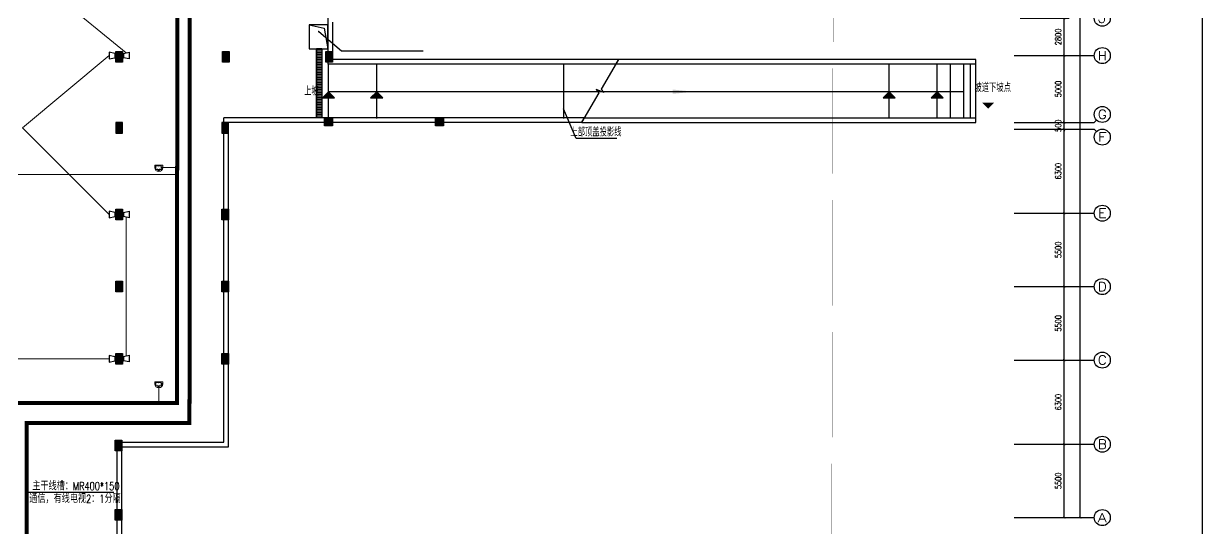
# Model space of a CAD drawing. Extents: x -1348811 to -222202, y -369435 to 53046.
# Drawn here: x -545229 to -456883, y -228400 to -190593 of the extents above; entities that cross this region are included whole.
import ezdxf
from ezdxf.enums import TextEntityAlignment as Align

# ---------------------------------------------------------------- set-up
doc = ezdxf.new("R2010")
doc.units = 0
doc.header["$LTSCALE"] = 10
doc.header["$MEASUREMENT"] = 0
doc.header["$PDMODE"] = 3
for name, pattern in [('DASH', [0.35, 0.25, -0.1]), ('DASHDOT', [25.4, 12.7, -6.35, 0, -6.35]), ('DASHED', [0.75, 0.5, -0.25])]:
    doc.linetypes.add(name, pattern=pattern)
doc.layers.get('0').update_dxf_attribs({"linetype": 'CONTINUOUS'})
doc.layers.get('Defpoints').update_dxf_attribs({"linetype": 'CONTINUOUS'})
for name, color, linetype in [('A-STAIRS', 9, 'CONTINUOUS'), ('AXIS', 3, 'CONTINUOUS'), ('AXIS_TEXT', 7, 'CONTINUOUS'), ('COLU', 1, 'CONTINUOUS'), ('COLU_HATCH', 252, 'CONTINUOUS'), ('DIM_ELEV', 3, 'CONTINUOUS'), ('DIM_LEAD', 3, 'CONTINUOUS'), ('DIM_SYMB', 3, 'CONTINUOUS'), ('jlq', 1, 'CONTINUOUS'), ('RD-equip', 3, 'CONTINUOUS'), ('RD-text', 4, 'CONTINUOUS'), ('STAIRS', 9, 'CONTINUOUS'), ('TEXT', 7, 'CONTINUOUS'), ('图框', 7, 'CONTINUOUS'), ('控制线', 5, 'CONTINUOUS')]:
    doc.layers.add(name, color=color, linetype=linetype)
doc.layers.add('RD-line', color=2, linetype='CONTINUOUS', lineweight=0)
doc.styles.add('_TCH_AXIS', font='COMPLEX', dxfattribs={"bigfont": 'GBCBIG'})
doc.styles.add('_TEL_DIM', font='SIMPLEX', dxfattribs={"width": 0.8, "height": 3.5, "bigfont": 'HZTXT'})
doc.styles.add('COMPLEX', font='COMPLEX')
doc.styles.add('DIM_FONT', font='SIMPLEX', dxfattribs={"width": 0.8, "bigfont": 'HZTXT'})
doc.styles.add('FS2', font='tjromans.shx', dxfattribs={"width": 0.8, "bigfont": 'tjhztxt.shx'})
doc.linetypes.add('BRA', pattern='A,2.8,-0.1,["B",_TEL_DIM,S=0.07,R=0,X=0,Y=-0.12],-0.25', length=3.15)
doc.linetypes.add('CCTV', pattern='A,2.8,-0.1,["V",_TEL_DIM,S=0.07,R=0,X=0,Y=-0.12],-0.25', length=3.15)
doc.dimstyles.new('DIMN150', dxfattribs={"dimscale": 1.5, "dimtxt": 300, "dimasz": 100, "dimexe": 250, "dimexo": 300, "dimgap": 150, "dimtad": 1, "dimdec": 0, "dimzin": 0, "dimdsep": 46, "dimtxsty": 'DIM_FONT', "dimblk": 'ARCHTICK', "dimcen": 0.09, "dimclrt": 7, "dimazin": 2, "dimtfac": 1, "dimtdec": 0, "dimtix": 1, "dimtmove": 2, "dimatfit": 3, "dimfxl": 0, "dimtolj": 1, "dimtzin": 0, "dimarcsym": 0})

# ---------------------------------------------------------------- blocks, each defined once
blk = doc.blocks.new('_ARROW')
blk.add_solid([(0, 0), (-1, 0.1), (-1, -0.1)])
blk = doc.blocks.new('zw')
at = {"layer": 'COLU_HATCH'}
for points in [[(55950, -154133), (56450, -154133), (56450, -154933), (55950, -154933)], [(63950, -154133), (64450, -154133), (64450, -154933), (63950, -154933)], [(71700, -154133), (72200, -154133), (72200, -154933), (71700, -154933)], [(55950, -160233), (56450, -160233), (56450, -159433), (55950, -159433)], [(63900, -160233), (64400, -160233), (64400, -159433), (63900, -159433)], [(71600, -159083), (72200, -159083), (72200, -159683), (71600, -159683)], [(79900, -159083), (80500, -159083), (80500, -159683), (79900, -159683)], [(55950, -165933), (56450, -165933), (56450, -166733), (55950, -166733)], [(63900, -165933), (64400, -165933), (64400, -166733), (63900, -166733)], [(55950, -171333), (56450, -171333), (56450, -172133), (55950, -172133)], [(63900, -171333), (64400, -171333), (64400, -172133), (63900, -172133)], [(55950, -176733), (56450, -176733), (56450, -177533), (55950, -177533)], [(63900, -176733), (64400, -176733), (64400, -177533), (63900, -177533)], [(55900, -183233), (56400, -183233), (56400, -184033), (55900, -184033)], [(55900, -188433), (56400, -188433), (56400, -189233), (55900, -189233)]]:
    blk.add_hatch(color=256, dxfattribs=at).paths.add_polyline_path(points)
at = {"layer": 'COLU'}
for points in [[(55950, -154133), (56450, -154133), (56450, -154933), (55950, -154933)], [(63950, -154133), (64450, -154133), (64450, -154933), (63950, -154933)], [(71700, -154133), (72200, -154133), (72200, -154933), (71700, -154933)], [(55950, -160233), (56450, -160233), (56450, -159433), (55950, -159433)], [(63900, -160233), (64400, -160233), (64400, -159433), (63900, -159433)], [(71600, -159083), (72200, -159083), (72200, -159683), (71600, -159683)], [(79900, -159083), (80500, -159083), (80500, -159683), (79900, -159683)], [(55950, -165933), (56450, -165933), (56450, -166733), (55950, -166733)], [(63900, -165933), (64400, -165933), (64400, -166733), (63900, -166733)], [(55950, -171333), (56450, -171333), (56450, -172133), (55950, -172133)], [(63900, -171333), (64400, -171333), (64400, -172133), (63900, -172133)], [(55950, -176733), (56450, -176733), (56450, -177533), (55950, -177533)], [(63900, -176733), (64400, -176733), (64400, -177533), (63900, -177533)], [(55900, -183233), (56400, -183233), (56400, -184033), (55900, -184033)], [(55900, -188433), (56400, -188433), (56400, -189233), (55900, -189233)]]:
    blk.add_lwpolyline(points, close=True, dxfattribs=at)
blk = doc.blocks.new('jlqq')
at = {"layer": 'jlq'}
for p, q in [((73005, -158748), (73005, -162298)), ((73355, -159148), (73355, -161948)), ((94581, -162298), (73005, -162298)), ((94788, -161948), (73355, -161948)), ((94581, -162298), (94788, -161948)), ((65205, -190598), (65205, -166298)), ((92213, -166298), (65205, -166298)), ((65555, -190948), (65555, -166648)), ((92005, -166648), (65555, -166648)), ((92005, -166648), (92213, -166298)), ((57205, -203068), (57205, -190598)), ((57205, -190598), (65205, -190598)), ((57555, -203068), (57555, -190948)), ((57555, -190948), (65555, -190948))]:
    blk.add_line(p, q, dxfattribs=at)
blk = doc.blocks.new('_ArchTick')
at = {"color": 0, "linetype": 'ByBlock', "const_width": 0.4}
blk.add_lwpolyline([(-0.5, -0.5), (0.5, 0.5)], dxfattribs=at)
blk = doc.blocks.new('*D212')
at = {"layer": 'AXIS', "color": 0, "lineweight": -2}
for p, q in [((123531, 0), (128406, 0)), ((128031, -211333), (128031, 0)), ((123531, -211333), (128406, -211333))]:
    blk.add_line(p, q, dxfattribs=at)
at = {"layer": 'Defpoints', "color": 0}
for p in [(123081, 0), (128031, 0), (123081, -211333)]:
    blk.add_point(p, dxfattribs=at)
at = {"layer": 'AXIS', "color": 0, "lineweight": -2, "xscale": 150, "yscale": 150, "zscale": 150}
for p, rotation in [((128031, 0), 90), ((128031, -211333), 270)]:
    blk.add_blockref('_ArchTick', p, dxfattribs=dict(at, rotation=rotation))
at = {"layer": 'AXIS', "color": 7, "insert": (127581, -105667), "char_height": 450, "attachment_point": 5, "rotation": 90, "style": 'DIM_FONT'}
blk.add_mtext('\\A1;211333', dxfattribs=at)
blk = doc.blocks.new('*D213')
at = {"layer": 'AXIS', "color": 0, "lineweight": -2}
for p, q in [((123531, -205833), (127206, -205833)), ((126831, -211333), (126831, -205833)), ((123531, -211333), (127206, -211333))]:
    blk.add_line(p, q, dxfattribs=at)
at = {"layer": 'Defpoints', "color": 0}
for p in [(123081, -205833), (126831, -205833), (123081, -211333)]:
    blk.add_point(p, dxfattribs=at)
at = {"layer": 'AXIS', "color": 0, "lineweight": -2, "xscale": 150, "yscale": 150, "zscale": 150}
for p, rotation in [((126831, -205833), 90), ((126831, -211333), 270)]:
    blk.add_blockref('_ArchTick', p, dxfattribs=dict(at, rotation=rotation))
at = {"layer": 'AXIS', "color": 7, "insert": (126381, -208583), "char_height": 450, "attachment_point": 5, "rotation": 90, "style": 'DIM_FONT'}
blk.add_mtext('\\A1;5500', dxfattribs=at)
blk = doc.blocks.new('*D214')
at = {"layer": 'AXIS', "color": 0, "lineweight": -2}
for p, q in [((123531, -199533), (127206, -199533)), ((126831, -205833), (126831, -199533)), ((123531, -205833), (127206, -205833))]:
    blk.add_line(p, q, dxfattribs=at)
at = {"layer": 'Defpoints', "color": 0}
for p in [(123081, -199533), (126831, -199533), (123081, -205833)]:
    blk.add_point(p, dxfattribs=at)
at = {"layer": 'AXIS', "color": 0, "lineweight": -2, "xscale": 150, "yscale": 150, "zscale": 150}
for p, rotation in [((126831, -199533), 90), ((126831, -205833), 270)]:
    blk.add_blockref('_ArchTick', p, dxfattribs=dict(at, rotation=rotation))
at = {"layer": 'AXIS', "color": 7, "insert": (126381, -202683), "char_height": 450, "attachment_point": 5, "rotation": 90, "style": 'DIM_FONT'}
blk.add_mtext('\\A1;6300', dxfattribs=at)
blk = doc.blocks.new('*D215')
at = {"layer": 'AXIS', "color": 0, "lineweight": -2}
for p, q in [((123531, -194033), (127206, -194033)), ((126831, -199533), (126831, -194033)), ((123531, -199533), (127206, -199533))]:
    blk.add_line(p, q, dxfattribs=at)
at = {"layer": 'Defpoints', "color": 0}
for p in [(123081, -194033), (126831, -194033), (123081, -199533)]:
    blk.add_point(p, dxfattribs=at)
at = {"layer": 'AXIS', "color": 0, "lineweight": -2, "xscale": 150, "yscale": 150, "zscale": 150}
for p, rotation in [((126831, -194033), 90), ((126831, -199533), 270)]:
    blk.add_blockref('_ArchTick', p, dxfattribs=dict(at, rotation=rotation))
at = {"layer": 'AXIS', "color": 7, "insert": (126381, -196783), "char_height": 450, "attachment_point": 5, "rotation": 90, "style": 'DIM_FONT'}
blk.add_mtext('\\A1;5500', dxfattribs=at)
blk = doc.blocks.new('*D216')
at = {"layer": 'AXIS', "color": 0, "lineweight": -2}
for p, q in [((123531, -188533), (127206, -188533)), ((126831, -194033), (126831, -188533)), ((123531, -194033), (127206, -194033))]:
    blk.add_line(p, q, dxfattribs=at)
at = {"layer": 'Defpoints', "color": 0}
for p in [(123081, -188533), (126831, -188533), (123081, -194033)]:
    blk.add_point(p, dxfattribs=at)
at = {"layer": 'AXIS', "color": 0, "lineweight": -2, "xscale": 150, "yscale": 150, "zscale": 150}
for p, rotation in [((126831, -188533), 90), ((126831, -194033), 270)]:
    blk.add_blockref('_ArchTick', p, dxfattribs=dict(at, rotation=rotation))
at = {"layer": 'AXIS', "color": 7, "insert": (126381, -191283), "char_height": 450, "attachment_point": 5, "rotation": 90, "style": 'DIM_FONT'}
blk.add_mtext('\\A1;5500', dxfattribs=at)
blk = doc.blocks.new('*D217')
at = {"layer": 'AXIS', "color": 0, "lineweight": -2}
for p, q in [((123531, -182233), (127206, -182233)), ((126831, -188533), (126831, -182233)), ((123531, -188533), (127206, -188533))]:
    blk.add_line(p, q, dxfattribs=at)
at = {"layer": 'Defpoints', "color": 0}
for p in [(123081, -182233), (126831, -182233), (123081, -188533)]:
    blk.add_point(p, dxfattribs=at)
at = {"layer": 'AXIS', "color": 0, "lineweight": -2, "xscale": 150, "yscale": 150, "zscale": 150}
for p, rotation in [((126831, -182233), 90), ((126831, -188533), 270)]:
    blk.add_blockref('_ArchTick', p, dxfattribs=dict(at, rotation=rotation))
at = {"layer": 'AXIS', "color": 7, "insert": (126381, -185383), "char_height": 450, "attachment_point": 5, "rotation": 90, "style": 'DIM_FONT'}
blk.add_mtext('\\A1;6300', dxfattribs=at)
blk = doc.blocks.new('*D218')
at = {"layer": 'AXIS', "color": 0, "lineweight": -2}
for p, q in [((123531, -181733), (127206, -181733)), ((126831, -181733), (126831, -181583)), ((126831, -182233), (126831, -181733)), ((123531, -182233), (127206, -182233)), ((126831, -182233), (126831, -182383))]:
    blk.add_line(p, q, dxfattribs=at)
at = {"layer": 'Defpoints', "color": 0}
for p in [(123081, -181733), (126831, -181733), (123081, -182233)]:
    blk.add_point(p, dxfattribs=at)
at = {"layer": 'AXIS', "color": 0, "lineweight": -2, "xscale": 150, "yscale": 150, "zscale": 150}
for p, rotation in [((126831, -181733), 270), ((126831, -182233), 90)]:
    blk.add_blockref('_ArchTick', p, dxfattribs=dict(at, rotation=rotation))
at = {"layer": 'AXIS', "color": 7, "insert": (126381, -181983), "char_height": 450, "attachment_point": 5, "rotation": 90, "style": 'DIM_FONT'}
blk.add_mtext('\\A1;500', dxfattribs=at)
blk = doc.blocks.new('*D219')
at = {"layer": 'AXIS', "color": 0, "lineweight": -2}
for p, q in [((123531, -176733), (127206, -176733)), ((126831, -181733), (126831, -176733)), ((123531, -181733), (127206, -181733))]:
    blk.add_line(p, q, dxfattribs=at)
at = {"layer": 'Defpoints', "color": 0}
for p in [(123081, -176733), (126831, -176733), (123081, -181733)]:
    blk.add_point(p, dxfattribs=at)
at = {"layer": 'AXIS', "color": 0, "lineweight": -2, "xscale": 150, "yscale": 150, "zscale": 150}
for p, rotation in [((126831, -176733), 90), ((126831, -181733), 270)]:
    blk.add_blockref('_ArchTick', p, dxfattribs=dict(at, rotation=rotation))
at = {"layer": 'AXIS', "color": 7, "insert": (126381, -179233), "char_height": 450, "attachment_point": 5, "rotation": 90, "style": 'DIM_FONT'}
blk.add_mtext('\\A1;5000', dxfattribs=at)
blk = doc.blocks.new('*D220')
at = {"layer": 'AXIS', "color": 0, "lineweight": -2}
for p, q in [((123531, -173933), (127206, -173933)), ((126831, -176733), (126831, -173933)), ((123531, -176733), (127206, -176733))]:
    blk.add_line(p, q, dxfattribs=at)
at = {"layer": 'Defpoints', "color": 0}
for p in [(123081, -173933), (126831, -173933), (123081, -176733)]:
    blk.add_point(p, dxfattribs=at)
at = {"layer": 'AXIS', "color": 0, "lineweight": -2, "xscale": 150, "yscale": 150, "zscale": 150}
for p, rotation in [((126831, -173933), 90), ((126831, -176733), 270)]:
    blk.add_blockref('_ArchTick', p, dxfattribs=dict(at, rotation=rotation))
at = {"layer": 'AXIS', "color": 7, "insert": (126381, -175333), "char_height": 450, "attachment_point": 5, "rotation": 90, "style": 'DIM_FONT'}
blk.add_mtext('\\A1;2800', dxfattribs=at)
blk = doc.blocks.new('_AXISO')
blk.add_circle((0, 0), 0.5)
at = {"layer": 'AXIS_TEXT', "style": 'COMPLEX', "width": 1.041667}
blk.add_attdef('A', text='', height=0.56, dxfattribs=at).set_placement((-0.25, -0.28), (0.25, -0.28), align=Align.FIT)
blk = doc.blocks.new('adasdasdasd')
at = {"layer": 'RD-equip'}
for p, q in [((-151, 430), (-251, 0)), ((-251, 0), (251, 0)), ((-154, 500), (-154, 430)), ((-154, 500), (159, 500)), ((-154, 430), (159, 430)), ((251, 0), (158, 430)), ((159, 500), (159, 430))]:
    blk.add_line(p, q, dxfattribs=at)
blk = doc.blocks.new('PCY07')
at = {"color": 0, "lineweight": -2}
for p, q in [((-321, 0), (-321, 182)), ((-321, 182), (321, 182)), ((-249, -161), (-249, 129)), ((-249, 129), (205, 129)), ((205, 129), (205, -161)), ((321, 0), (321, 182)), ((205, -161), (-249, -161))]:
    blk.add_line(p, q, dxfattribs=at)
at = {"color": 0, "lineweight": -2, "const_width": 25}
for points in [[(-34, 48, 1), (-9, 48, 1)], [(-111, -81, 1), (-86, -81, 1)], [(67, -81, -1), (42, -81, -1)]]:
    blk.add_lwpolyline(points, format="xyb", close=True, dxfattribs=at)
at = {"color": 0, "lineweight": -2, "const_width": 80}
blk.add_lwpolyline([(245, 69), (245, -100)], dxfattribs=at)
at = {"color": 0, "lineweight": -2}
blk.add_lwpolyline([(-12, -162, 100, 250, 0), (-12, -272, 250, 250, 0)], format="xyseb", dxfattribs=at)
blk.add_arc((0, 0), 321, 180, 0, dxfattribs=at)
blk = doc.blocks.new('zzzzz')
at = {"layer": 'AXIS'}
for p, q in [((123080.8, -176733.4), (129080.8, -176733.4)), ((123080.8, -181733.4), (129080.8, -181733.4)), ((129256.5, -181557.7), (129080.8, -181733.4)), ((123080.8, -182233.4), (129080.8, -182233.4)), ((129256.5, -182409.2), (129080.8, -182233.4)), ((123080.8, -188533.4), (129080.8, -188533.4)), ((123080.8, -194033.4), (129080.8, -194033.4)), ((123080.8, -199533.4), (129080.8, -199533.4)), ((123080.8, -205833.4), (129080.8, -205833.4)), ((123080.8, -211333.4), (129080.8, -211333.4))]:
    blk.add_line(p, q, dxfattribs=at)
ref = blk.add_blockref('_AXISO', (129680.8, -173933.4), dxfattribs=dict(at, xscale=1200, yscale=1200, zscale=1200))
ref.add_attrib('A', 'J', dxfattribs={"layer": 'AXIS_TEXT', "height": 678.8, "style": '_TCH_AXIS', "width": 1.909091}).set_placement((129341.4, -174272.8), (130020.2, -174272.8), align=Align.FIT)
ref = blk.add_blockref('_AXISO', (129680.8, -176733.4), dxfattribs=dict(at, xscale=1200, yscale=1200, zscale=1200))
ref.add_attrib('A', 'H', dxfattribs={"layer": 'AXIS_TEXT', "height": 678.8, "style": '_TCH_AXIS', "width": 1.05}).set_placement((129341.4, -177072.8), (130020.2, -177072.8), align=Align.FIT)
ref = blk.add_blockref('_AXISO', (129680.8, -181133.4), dxfattribs=dict(at, xscale=1200, yscale=1200, zscale=1200))
ref.add_attrib('A', 'G', dxfattribs={"layer": 'AXIS_TEXT', "height": 678.8, "style": '_TCH_AXIS', "width": 1.166667}).set_placement((129341.4, -181472.8), (130020.2, -181472.8), align=Align.FIT)
ref = blk.add_blockref('_AXISO', (129680.8, -182833.4), dxfattribs=dict(at, xscale=1200, yscale=1200, zscale=1200))
ref.add_attrib('A', 'F', dxfattribs={"layer": 'AXIS_TEXT', "height": 678.8, "style": '_TCH_AXIS', "width": 1.3125}).set_placement((129341.4, -183172.8), (130020.2, -183172.8), align=Align.FIT)
ref = blk.add_blockref('_AXISO', (129680.8, -188533.4), dxfattribs=dict(at, xscale=1200, yscale=1200, zscale=1200))
ref.add_attrib('A', 'E', dxfattribs={"layer": 'AXIS_TEXT', "height": 678.8, "style": '_TCH_AXIS', "width": 1.3125}).set_placement((129341.4, -188872.8), (130020.2, -188872.8), align=Align.FIT)
ref = blk.add_blockref('_AXISO', (129680.8, -194033.4), dxfattribs=dict(at, xscale=1200, yscale=1200, zscale=1200))
ref.add_attrib('A', 'D', dxfattribs={"layer": 'AXIS_TEXT', "height": 678.8, "style": '_TCH_AXIS', "width": 1.235294}).set_placement((129341.4, -194372.8), (130020.2, -194372.8), align=Align.FIT)
ref = blk.add_blockref('_AXISO', (129680.8, -199533.4), dxfattribs=dict(at, xscale=1200, yscale=1200, zscale=1200))
ref.add_attrib('A', 'C', dxfattribs={"layer": 'AXIS_TEXT', "height": 678.8, "style": '_TCH_AXIS', "width": 1.4}).set_placement((129341.4, -199872.8), (130020.2, -199872.8), align=Align.FIT)
ref = blk.add_blockref('_AXISO', (129680.8, -205833.4), dxfattribs=dict(at, xscale=1200, yscale=1200, zscale=1200))
ref.add_attrib('A', 'B', dxfattribs={"layer": 'AXIS_TEXT', "height": 678.8, "style": '_TCH_AXIS', "width": 1.235294}).set_placement((129341.4, -206172.8), (130020.2, -206172.8), align=Align.FIT)
ref = blk.add_blockref('_AXISO', (129680.8, -211333.4), dxfattribs=dict(at, xscale=1200, yscale=1200, zscale=1200))
ref.add_attrib('A', 'A', dxfattribs={"layer": 'AXIS_TEXT', "height": 678.8, "style": '_TCH_AXIS', "width": 1.166667}).set_placement((129341.4, -211672.8), (130020.2, -211672.8), align=Align.FIT)
for p1, p2, distance, picture, middle in [((123080.8, -211333.4), (123080.8, 0), -4950, '*D212', (127580.8, -105666.7)), ((123080.8, -176733.4), (123080.8, -173933.4), -3750, '*D220', (126380.8, -175333.4)), ((123080.8, -181733.4), (123080.8, -176733.4), -3750, '*D219', (126380.8, -179233.4)), ((123080.8, -182233.4), (123080.8, -181733.4), -3750, '*D218', (126380.8, -181983.4)), ((123080.8, -188533.4), (123080.8, -182233.4), -3750, '*D217', (126380.8, -185383.4)), ((123080.8, -194033.4), (123080.8, -188533.4), -3750, '*D216', (126380.8, -191283.4)), ((123080.8, -199533.4), (123080.8, -194033.4), -3750, '*D215', (126380.8, -196783.4)), ((123080.8, -205833.4), (123080.8, -199533.4), -3750, '*D214', (126380.8, -202683.4)), ((123080.8, -211333.4), (123080.8, -205833.4), -3750, '*D213', (126380.8, -208583.4))]:
    dim = blk.add_aligned_dim(p1=p1, p2=p2, distance=distance, dimstyle='DIMN150', dxfattribs=at)
    dim.commit()
    dim.dimension.update_dxf_attribs({"geometry": picture, "text_midpoint": middle})

msp = doc.modelspace()

# ---------------------------------------------------------------- hatches: boundary and pattern name
at = {"layer": 'DIM_ELEV'}
for points in [[(-522367.7, -195692.9), (-522817.7, -196142.9), (-521917.7, -196142.9)], [(-518767.7, -195692.9), (-519217.7, -196142.9), (-518317.7, -196142.9)], [(-480367.7, -195692.9), (-480817.7, -196142.9), (-479917.7, -196142.9)], [(-476767.7, -195692.9), (-477217.7, -196142.9), (-476317.7, -196142.9)]]:
    msp.add_hatch(color=256, dxfattribs=at).paths.add_polyline_path(points)
at = {"layer": 'DIM_ELEV', "linetype": 'ByBlock'}
msp.add_hatch(color=256, dxfattribs=at).paths.add_polyline_path([(-472945.8, -196968.9), (-473395.8, -196518.9), (-472495.8, -196518.9)])
at = {"layer": 'STAIRS'}
h = msp.add_hatch(dxfattribs=at)
h.set_pattern_fill('ANSI31', color=252, scale=1000, angle=315, style=0)
h.paths.add_polyline_path([(-523267.7, -192492.9), (-522867.7, -192492.9), (-522867.7, -197642.9), (-523267.7, -197642.9)])

# ---------------------------------------------------------------- linework, layer by layer
at = {"layer": 'A-STAIRS', "linetype": 'ByBlock'}
for p, q in [((-523267.7, -192492.9), (-523267.7, -197642.9)), ((-522867.7, -192492.9), (-522867.7, -197642.9)), ((-522367.7, -197692.9), (-522367.7, -193692.9)), ((-518767.7, -197692.9), (-518767.7, -193692.9)), ((-480367.7, -197692.9), (-480367.7, -193642.9)), ((-522867.7, -197642.9), (-523267.7, -197642.9))]:
    msp.add_line(p, q, dxfattribs=at)
at = {"layer": 'A-STAIRS'}
msp.add_line((-522867.7, -192492.9), (-523267.7, -192492.9), dxfattribs=at)
at = {"layer": 'A-STAIRS', "linetype": 'DASH', "ltscale": 5}
for p, q in [((-473867.7, -193292.9), (-500634.5, -193292.9)), ((-473867.7, -197992.9), (-473867.7, -193292.9)), ((-504767.7, -193692.9), (-504767.7, -197692.9)), ((-473867.7, -193642.9), (-500841.8, -193642.9)), ((-476767.7, -197692.9), (-476767.7, -193642.9)), ((-475767.7, -197692.9), (-475767.7, -193642.9)), ((-474767.7, -197692.9), (-474767.7, -193642.9)), ((-474267.7, -197692.9), (-474267.7, -193642.9)), ((-503210.2, -197642.9), (-473838, -197642.9)), ((-503417.5, -197992.9), (-473867.7, -197992.9))]:
    msp.add_line(p, q, dxfattribs=at)
at = {"layer": 'A-STAIRS', "linetype": 'ByBlock'}
for points in [[(-523817.7, -192492.9), (-522417.7, -192492.9), (-522417.7, -190692.9), (-523817.7, -190692.9)], [(-523267.7, -192492.9), (-522867.7, -192492.9), (-522867.7, -197642.9), (-523267.7, -197642.9)]]:
    msp.add_lwpolyline(points, close=True, dxfattribs=at)
for points in [[(-523817.7, -190692.9), (-522699.3, -190931.6), (-522417.7, -192492.9)], [(-474767.7, -195692.9), (-522367.7, -195692.9)]]:
    msp.add_lwpolyline(points, dxfattribs=at)
at = {"layer": 'DIM_ELEV'}
for p, q in [((-522367.7, -195692.9), (-522817.7, -196142.9)), ((-522367.7, -195692.9), (-521917.7, -196142.9)), ((-518767.7, -195692.9), (-519217.7, -196142.9)), ((-518767.7, -195692.9), (-518317.7, -196142.9)), ((-480367.7, -195692.9), (-480817.7, -196142.9)), ((-480367.7, -195692.9), (-479917.7, -196142.9)), ((-476767.7, -195692.9), (-477217.7, -196142.9)), ((-476767.7, -195692.9), (-476317.7, -196142.9)), ((-522817.7, -196142.9), (-521917.7, -196142.9)), ((-519217.7, -196142.9), (-518317.7, -196142.9)), ((-480817.7, -196142.9), (-479917.7, -196142.9)), ((-477217.7, -196142.9), (-476317.7, -196142.9))]:
    msp.add_line(p, q, dxfattribs=at)
at = {"layer": 'DIM_LEAD'}
for p, q in [((-523113, -191190), (-521400.2, -192631.2)), ((-521400.2, -192631.2), (-515287, -192631.2))]:
    msp.add_line(p, q, dxfattribs=at)
at = {"layer": 'DIM_LEAD', "const_width": 60}
msp.add_lwpolyline([(-523135.9, -191170.7, 1), (-523090, -191209.4, 1)], format="xyb", close=True, dxfattribs=at)
at = {"layer": 'DIM_SYMB'}
msp.add_lwpolyline([(-500634.5, -193292.9), (-501940, -195497.7), (-501727.4, -195756.8), (-502326.1, -195531.4), (-502112, -195788.1), (-503417.5, -197992.9)], dxfattribs=at)
at = {"layer": 'RD-line', "linetype": 'BRA', "ltscale": 0.8}
for p, q in [((-546592.9, -185392.9), (-537534.5, -192785.2)), ((-545317.8, -198392.9), (-538817.9, -192992.9)), ((-545317.8, -198392.8), (-538817.9, -204891.8)), ((-537534.5, -215485.2), (-537531.4, -205090.6)), ((-553317.8, -215691.5), (-538817.9, -215691)), ((-538317.7, -215690.9), (-537818.1, -215690.9))]:
    msp.add_line(p, q, dxfattribs=at)
at = {"layer": 'RD-line'}
for p, q in [((-538317.7, -192992.9), (-537818, -192992.9)), ((-534797.4, -201371.9), (-533718.9, -201372.6)), ((-537818.1, -204890.9), (-538317.7, -204891.4)), ((-535097.2, -217882.7), (-535097.2, -219010.5))]:
    msp.add_line(p, q, dxfattribs=at)
at = {"layer": 'RD-line', "linetype": 'CCTV', "ltscale": 0.8}
msp.add_line((-533719.3, -201905.8), (-560409.3, -201905.8), dxfattribs=at)
at = {"layer": 'RD-line', "linetype": 'DASHED', "const_width": 300}
msp.add_lwpolyline([(-593371.5, -237505.2), (-593371.5, -219010.5), (-533731.1, -219010.5), (-533682.8, -148842.5)], dxfattribs=at)
at = {"layer": 'RD-line', "const_width": 300}
msp.add_lwpolyline([(-544993, -240769.5), (-544993, -220503.5), (-532795.8, -220503.5), (-532747.2, -149351.7)], dxfattribs=at)
at = {"layer": 'RD-text'}
msp.add_line((-544993, -225694.1), (-538458.2, -225694.1), dxfattribs=at)
at = {"layer": 'TEXT'}
msp.add_lwpolyline([(-500770.3, -199207.9), (-503819.9, -199207.9), (-504767.7, -196984.8)], dxfattribs=at)
at = {"layer": '图框'}
msp.add_lwpolyline([(-456883.3, 53046), (-695183.1, 53046), (-695183.1, -279284.6), (-456883.3, -279284.6)], close=True, dxfattribs=at)
at = {"layer": '控制线', "color": 1, "linetype": 'DASHDOT', "ltscale": 0.1, "const_width": 20}
msp.add_lwpolyline([(-596505.6, -14825.6), (-490113.6, 21088.3), (-484038.8, 16611.3), (-484686, -239220.3), (-493861.2, -248362.2), (-596766.1, -248247.3)], close=True, dxfattribs=at)

# ---------------------------------------------------------------- block references
at = {"layer": 'A-STAIRS', "linetype": 'ByBlock', "xscale": -1600, "yscale": 1599.999999999714, "zscale": 1600, "rotation": 180.000000126732}
msp.add_blockref('_ARROW', (-494976.5, -195692.9), dxfattribs=at)
at = {"layer": 'AXIS'}
msp.add_blockref('zzzzz', (-594067.7, -16259.4), dxfattribs=at)
at = {"layer": 'COLU'}
msp.add_blockref('zw', (-594267.7, -38559.4), dxfattribs=at)
at = {"layer": 'jlq'}
msp.add_blockref('jlqq', (-595422.9, -31344.6), dxfattribs=at)
at = {"layer": 'RD-equip', "rotation": 270.0494552518936}
for p in [(-538817.9, -192990.8), (-538817.9, -204890.8), (-538817.9, -215690.8)]:
    msp.add_blockref('adasdasdasd', p, dxfattribs=at)
at = {"layer": 'RD-equip', "xscale": -1}
for p, rotation in [((-537317.8, -192984.6), 90.43838675303256), ((-537317.8, -204884.6), 90.43838675303334), ((-537317.8, -215684.6), 90.43838675303334)]:
    msp.add_blockref('adasdasdasd', p, dxfattribs=dict(at, rotation=rotation))
at = {"layer": 'RD-equip', "color": 3, "lineweight": 0, "xscale": 0.9345000046305358, "yscale": 0.9345000045723282, "zscale": 0.9345000046725}
for p in [(-535097.2, -201371.9), (-535097.2, -217583)]:
    msp.add_blockref('PCY07', p, dxfattribs=at)

# ---------------------------------------------------------------- texts
at = {"layer": 'RD-text', "style": '_TEL_DIM', "width": 0.75}
for s, p in [('主干线槽：MR400*150', (-544571.1, -225533.3)), ('通信，有线电视2：1分隔', (-544800.1, -226480.1))]:
    msp.add_text(s, height=600, dxfattribs=at).set_placement(p)
at = {"layer": 'TEXT', "style": 'FS2', "width": 0.7}
for s, p in [('坡道下坡点', (-473961.5, -195712.6)), ('上坡', (-524197.1, -195970.3))]:
    msp.add_text(s, height=600, rotation=0.161118, dxfattribs=at).set_placement(p)
msp.add_text('上部顶盖投影线', height=600, rotation=0.161118, dxfattribs=at).set_placement((-502333.5, -199038.4), align=Align.CENTER)

doc.saveas('drawing.dxf')
